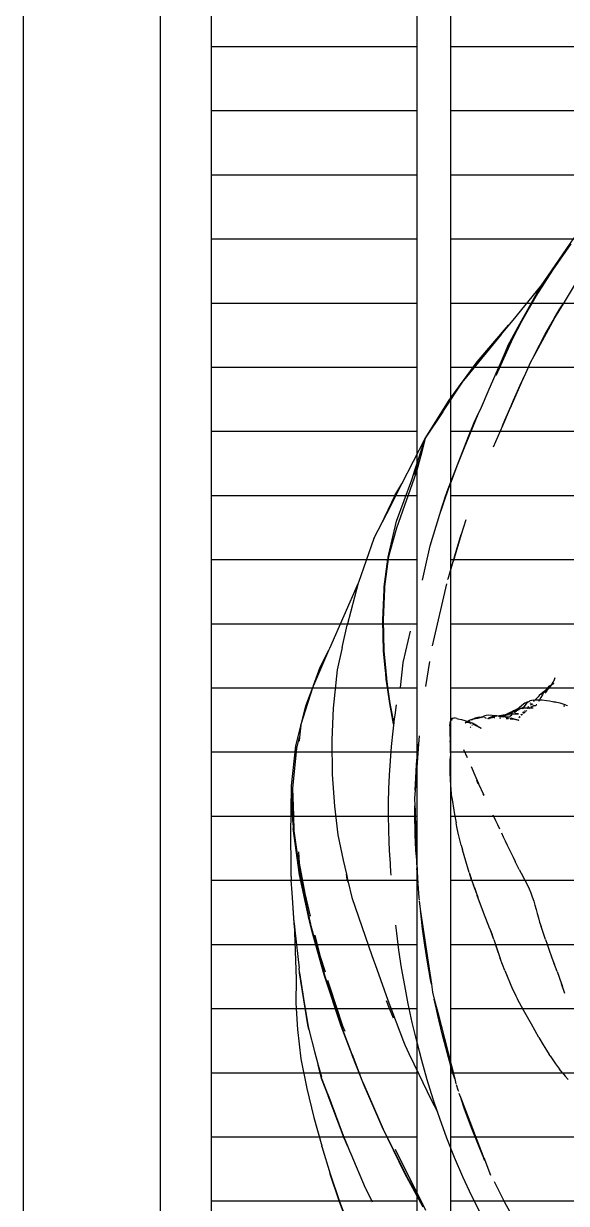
# Model space of a CAD drawing. Header units: millimetres. Extents: x -12551121 to 353735, y 112272 to 285506.
# Drawn here: x 99092 to 99886, y 177746 to 179471 of the extents above; entities that cross this region are included whole.
import ezdxf

# ---------------------------------------------------------------- set-up
doc = ezdxf.new("R2010")
doc.units = ezdxf.units.MM
doc.header["$MEASUREMENT"] = 0
for name, color, linetype in [('+AT9-HATCH', 8, 'Continuous'), ('+AT9_Hardscape', 1, 'Continuous'), ('SHEARWALL L9-L28', 4, 'Continuous')]:
    doc.layers.add(name, color=color, linetype=linetype)
pattern_1 = [(45, (4874355.9, 2835157.78), (-224.506403, 224.506403), []), (135, (4874355.9, 2835157.78), (-673.51921, 224.506403), [793.75, -476.25])]

# ---------------------------------------------------------------- blocks, each defined once
blk = doc.blocks.new('cabana')
at = {"layer": '+AT9_Hardscape', "color": 1}
for p, q in [((-142, 1206.1), (-101.3, 1210.8)), ((-100.7, 1210.8), (-141.5, 1206.1)), ((-101.3, 1210.8), (-100.7, 1210.8)), ((-59.1, 1214.4), (-100.7, 1210.8)), ((-59.1, 1214.4), (-58.8, 1214.5)), ((-58.4, 1214.5), (-58.8, 1214.5)), ((-15.5, 1217.4), (-58.4, 1214.5)), ((28.4, 1218.5), (-15.5, 1217.4)), ((72.4, 1218.4), (28.4, 1218.5)), ((115.3, 1214.5), (72.4, 1218.4)), ((153.7, 1208.7), (115.3, 1214.5)), ((188.3, 1200.9), (153.7, 1208.7)), ((-180.9, 1200.3), (-142, 1206.1)), ((-141.5, 1206.1), (-180.4, 1200.2)), ((-50.1, 1180.8), (13.8, 1190.5)), ((-50.1, 1180.8), (11.1, 1190.3)), ((13.8, 1190.5), (-50, 1180.8)), ((11.1, 1190.3), (11.8, 1190.4)), ((11.8, 1190.4), (35.5, 1194.3)), ((11.8, 1190.4), (13.8, 1190.5)), ((13.8, 1190.5), (36.5, 1193.9)), ((35.5, 1194.3), (36.6, 1194.4)), ((35.5, 1194.3), (40.5, 1194.1)), ((36.5, 1193.9), (40.5, 1194.1)), ((36.5, 1193.9), (36.5, 1193.9)), ((36.6, 1194.4), (58.2, 1195.4)), ((58.2, 1195.4), (40.5, 1194.1)), ((78.7, 1196.8), (58.2, 1195.4)), ((112, 1197.8), (78.7, 1196.8)), ((112, 1197.8), (118.8, 1198.1)), ((119.1, 1198), (112, 1197.8)), ((118.8, 1198.1), (156, 1196.4)), ((157.7, 1196.2), (119.1, 1198)), ((156, 1196.4), (195.9, 1194.3)), ((195.9, 1194.2), (157.7, 1196.2)), ((268.7, 1187.1), (188.3, 1200.9)), ((195.9, 1194.3), (202.9, 1193.5)), ((196.1, 1194.1), (195.9, 1194.2)), ((196.1, 1194.1), (196.1, 1194.1)), ((196.3, 1194.1), (196.1, 1194.1)), ((196.3, 1194.1), (202.9, 1193.5)), ((258.3, 1188), (202.9, 1193.5)), ((-131.9, 1164.5), (-78.9, 1175)), ((-78.9, 1175), (-74.6, 1175.9)), ((-74.6, 1175.9), (-66.5, 1177.5)), ((-74.6, 1175.9), (-74.6, 1175.9)), ((-66.5, 1177.5), (-66.4, 1177.5)), ((-66.4, 1177.5), (-66.3, 1177.6)), ((-66.2, 1177.5), (-66.3, 1177.6)), ((-50, 1180.8), (-66.2, 1177.5)), ((-66.2, 1177.5), (-58.7, 1179.1)), ((-58.7, 1179.1), (-55.4, 1179.8)), ((-55.4, 1179.8), (-52.8, 1180.3)), ((-52.8, 1180.3), (-50.2, 1180.8)), ((-50.2, 1180.8), (-50.1, 1180.8)), ((258.3, 1188), (268.7, 1187.1)), ((268.7, 1187), (258.3, 1188)), ((268.7, 1187.1), (312.6, 1180.9)), ((268.9, 1187), (268.7, 1187)), ((268.9, 1187), (312.6, 1180.9)), ((312.6, 1180.9), (331, 1178.3)), ((335.9, 1177.6), (331, 1178.3)), ((336.1, 1177.6), (335.9, 1177.6)), ((336.1, 1177.6), (337.3, 1177.3)), ((336.1, 1177.6), (336.1, 1177.6)), ((337.3, 1177.3), (353, 1174)), ((353, 1174), (394.4, 1165.5)), ((353, 1174), (394.7, 1165.3)), ((-153.9, 1158.9), (-132.5, 1164.4)), ((-132.5, 1164.4), (-132.4, 1164.4)), ((-132.4, 1164.4), (-132, 1164.5)), ((-131.9, 1164.5), (-132, 1164.5)), ((-132, 1164.5), (-131.9, 1164.5)), ((104.2, 1149.9), (182.7, 1158.9)), ((106.9, 1150.7), (185.7, 1159.7)), ((177, 1156.3), (166, 1155.2)), ((182.7, 1158.9), (233.2, 1162.1)), ((185.7, 1159.7), (232.3, 1162.7)), ((214.6, 1159.8), (189.7, 1157.4)), ((245, 1160.9), (214.6, 1159.8)), ((232.3, 1162.7), (250.8, 1163.8)), ((232.3, 1162.7), (233.2, 1162.1)), ((233.2, 1162.1), (251.9, 1163.3)), ((250.8, 1163.8), (260.7, 1164.5)), ((250.8, 1163.8), (251.9, 1163.3)), ((251.9, 1163.3), (259.3, 1163.7)), ((259.3, 1163.7), (262, 1163.7)), ((260.7, 1164.5), (262.7, 1164.6)), ((260.7, 1164.5), (262, 1163.7)), ((262, 1163.7), (269, 1163.8)), ((262.7, 1164.6), (262.8, 1164.6)), ((262.8, 1164.6), (265.3, 1164.3)), ((262.8, 1164.6), (267.5, 1164.6)), ((265.3, 1164.3), (268.9, 1163.8)), ((267.5, 1164.6), (268.9, 1163.8)), ((267.5, 1164.6), (269.4, 1164.6)), ((268.9, 1163.8), (269.3, 1163.8)), ((268.9, 1163.8), (269, 1163.8)), ((269, 1163.8), (269.3, 1163.8)), ((269.3, 1163.8), (270.7, 1163.8)), ((269.4, 1164.6), (270.7, 1163.8)), ((269.4, 1164.6), (270.4, 1164.6)), ((270.4, 1164.6), (271.3, 1163.8)), ((270.4, 1164.6), (273.7, 1164.6)), ((270.7, 1163.8), (271.3, 1163.8)), ((271.3, 1163.8), (274.7, 1163.8)), ((307.9, 1163.1), (273.5, 1161.9)), ((273.7, 1164.6), (336.2, 1164.9)), ((274.7, 1163.8), (273.7, 1164.6)), ((274.7, 1163.8), (332.5, 1163.9)), ((352.7, 1162), (307.9, 1163.1)), ((332.5, 1163.9), (400.5, 1159.1)), ((336.2, 1164.9), (404.4, 1160)), ((369.4, 1159.5), (352.7, 1162)), ((394.4, 1165.5), (394.7, 1165.3)), ((394.7, 1165.3), (394.7, 1165.3)), ((394.7, 1165.3), (465.6, 1149.6)), ((400.5, 1159.1), (422.6, 1155.3)), ((414.1, 1158.4), (404.4, 1160)), ((414.1, 1158.4), (465.6, 1149.6)), ((422.6, 1155.3), (414.1, 1158.4)), ((23.1, 1136.9), (62.8, 1143.3)), ((28, 1138.1), (62.1, 1143.6)), ((62.1, 1143.6), (62.6, 1143.7)), ((62.1, 1143.6), (62.8, 1143.3)), ((62.6, 1143.7), (106.9, 1150.7)), ((63.3, 1143.4), (62.6, 1143.7)), ((62.8, 1143.3), (63.3, 1143.4)), ((63.3, 1143.4), (101.4, 1149.5)), ((107.3, 1148.6), (98.7, 1147.1)), ((101.4, 1149.5), (104.2, 1149.9)), ((104.2, 1149.9), (104.2, 1149.9)), ((166, 1155.2), (107.3, 1148.6)), ((422.6, 1155.3), (461.6, 1148.7)), ((461.6, 1148.7), (517.8, 1130.6)), ((465.6, 1149.6), (521.9, 1131.5)), ((-126.6, 1102.3), (-53.5, 1121)), ((-122.9, 1103.8), (-49.2, 1122.3)), ((-53.5, 1121), (16, 1135.4)), ((-49.2, 1122.3), (15.4, 1135.6)), ((15.4, 1135.6), (28, 1138.1)), ((15.4, 1135.6), (16, 1135.4)), ((16, 1135.4), (23.1, 1136.9)), ((517.8, 1130.6), (533.1, 1123.3)), ((521.9, 1131.5), (575.9, 1105.3)), ((533.1, 1123.3), (527.4, 1125.1)), ((549.6, 1118), (533.1, 1123.3)), ((-85.1, 1110.6), (-181.3, 1085.4)), ((-176.5, 1087.6), (-122.9, 1103.8)), ((549.6, 1118), (601.3, 1089)), ((575.9, 1105.3), (601.3, 1089)), ((-176.3, 1086.9), (-126.6, 1102.3)), ((287.8, 1096.6), (199.1, 1085.6)), ((310.8, 1097.4), (287.8, 1096.6)), ((310.8, 1097.4), (315.3, 1097.9)), ((312.3, 1097.5), (310.8, 1097.4)), ((322.7, 1097.7), (312.3, 1097.5)), ((315.3, 1097.9), (322.7, 1097.7)), ((343.8, 1098.1), (322.7, 1097.7)), ((381.9, 1097.9), (343.8, 1098.1)), ((423.5, 1094.1), (381.9, 1097.9)), ((469.7, 1087.8), (423.5, 1094.1)), ((519.3, 1078.2), (469.7, 1087.8)), ((602, 1088.6), (601.3, 1089)), ((602.8, 1088.1), (602, 1088.6)), ((602.8, 1088.1), (626.8, 1072.8)), ((648.2, 1055.9), (602.8, 1088.1)), ((130, 1076.3), (66.2, 1066.2)), ((118.2, 1076.7), (103.4, 1073.9)), ((130.3, 1078.5), (118.2, 1076.7)), ((177.7, 1082.7), (130, 1076.3)), ((199.1, 1085.6), (177.7, 1082.7)), ((564.2, 1066.8), (519.3, 1078.2)), ((626.8, 1072.8), (648.2, 1055.9)), ((15, 1054.1), (-25.4, 1044.2)), ((47.8, 1062.2), (15, 1054.1)), ((54.2, 1063.7), (47.8, 1062.2)), ((61, 1065.4), (54.2, 1063.7)), ((66.2, 1066.2), (61, 1065.4)), ((618, 1049.3), (564.2, 1066.8)), ((650.9, 1053.9), (648.2, 1055.9)), ((735.6, 993.2), (650.9, 1053.9)), ((-84.8, 1033), (-54.8, 1037.4)), ((-54.8, 1037.4), (-44.3, 1038.6)), ((-25.4, 1044.2), (-44.3, 1038.6)), ((-44.3, 1038.6), (-25, 1040.9)), ((-25, 1040.9), (4.6, 1043.7)), ((4.6, 1043.7), (33.8, 1045.7)), ((33.8, 1045.7), (62.7, 1047.1)), ((62.7, 1047.1), (91, 1047.9)), ((91, 1047.9), (118.8, 1048)), ((118.8, 1048), (146, 1047.6)), ((146, 1047.6), (172.5, 1046.7)), ((172.5, 1046.7), (198.3, 1045.3)), ((198.3, 1045.3), (223.2, 1043.4)), ((223.2, 1043.4), (235.3, 1042.3)), ((648.4, 1035.4), (618, 1049.3)), ((648.4, 1035.4), (648.5, 1035.4)), ((648.5, 1035.4), (648.5, 1035.4)), ((648.5, 1035.4), (679, 1021.4)), ((-175.3, 1014.7), (-145.1, 1021.7)), ((-145.1, 1021.7), (-114.9, 1027.8)), ((-114.9, 1027.8), (-84.8, 1033)), ((308, 1033.8), (312.9, 1033.1)), ((312.9, 1033.1), (333.2, 1030.2)), ((333.2, 1030.2), (335.5, 1029.9)), ((335.5, 1029.9), (355.2, 1026.8)), ((355.2, 1026.8), (374.6, 1023.4)), ((374.6, 1023.4), (393.8, 1019.7)), ((393.8, 1019.7), (412.9, 1015.7)), ((735.6, 993.2), (679, 1021.4)), ((-205.6, 1006.6), (-175.3, 1014.7)), ((-33.2, 1000.8), (-124.6, 986)), ((-48.6, 999), (-33.2, 1000.8)), ((-24.4, 1002.3), (-33.2, 1000.8)), ((-22, 1002.2), (-19.7, 1002.5)), ((-19.7, 1002.5), (-11.6, 1003.2)), ((-2.5, 1004.1), (-9.8, 1003.7)), ((97.5, 1008.4), (-2.5, 1004.1)), ((-2.5, 1004.1), (9.1, 1005.2)), ((9.1, 1005.2), (37.5, 1007.2)), ((37.5, 1007.2), (65.5, 1008.5)), ((65.5, 1008.5), (93.2, 1009.2)), ((93.2, 1009.2), (102.9, 1009.3)), ((102.9, 1009.3), (97.5, 1008.4)), ((117.9, 1009.3), (97.5, 1008.4)), ((102.9, 1009.3), (117.9, 1009.3)), ((128, 1009.8), (117.9, 1009.3)), ((140.1, 1009), (128, 1009.8)), ((140.1, 1009), (146.8, 1008.9)), ((247.3, 1002.5), (140.1, 1009)), ((146.8, 1008.9), (172.6, 1008)), ((172.6, 1008), (197.7, 1006.7)), ((197.7, 1006.7), (222, 1004.9)), ((222, 1004.9), (245.3, 1002.7)), ((245.3, 1002.7), (247.3, 1002.5)), ((262.5, 1001.6), (247.3, 1002.5)), ((263.7, 1000.7), (267.8, 1000.2)), ((412.9, 1015.7), (432.1, 1011.2)), ((432.1, 1011.2), (451.6, 1006.2)), ((451.6, 1006.2), (471.6, 1000.6)), ((471.6, 1000.6), (492.1, 994.5)), ((-127.9, 985.5), (-151.2, 981.7)), ((-127.9, 985.5), (-125, 986.1)), ((-124.9, 986), (-127.9, 985.5)), ((-125, 986.1), (-124.6, 986.2)), ((-125, 986.1), (-124.9, 986)), ((-124.6, 986), (-124.9, 986)), ((-124.6, 986.2), (-106.9, 989.7)), ((-124.6, 986), (-124.6, 986.2)), ((-106.9, 989.7), (-77.7, 994.8)), ((-77.7, 994.8), (-48.6, 999)), ((267.8, 1000.2), (287.2, 997.8)), ((305.3, 995.4), (288.2, 998.3)), ((305.3, 995.4), (310, 994.8)), ((359.3, 986.1), (305.3, 995.4)), ((329.8, 991.9), (310, 994.8)), ((329.8, 991.9), (346.7, 989.3)), ((346.7, 989.3), (358.8, 987.2)), ((358.8, 987.2), (365.4, 986)), ((358.8, 987.2), (358.8, 987.2)), ((358.8, 987.2), (359.3, 986.1)), ((385.4, 981.6), (359.3, 986.1)), ((365.4, 986), (383.9, 982.5)), ((492.1, 994.5), (513.4, 987.6)), ((513.4, 987.6), (521.6, 984.8)), ((521.6, 984.8), (523.8, 984.8)), ((521.6, 984.8), (530.4, 981.9)), ((523.8, 984.8), (554, 984.1)), ((523.9, 984.7), (530.4, 981.9)), ((554.1, 983.9), (523.9, 984.7)), ((554, 984.1), (574.3, 982.9)), ((574.4, 982.6), (554.1, 983.9)), ((736.4, 992.8), (735.6, 993.2)), ((794.7, 957.4), (736.4, 992.8)), ((-224.2, 960.3), (-194.4, 969.3)), ((-194.4, 969.3), (-165.1, 977.1)), ((-165.1, 977.1), (-161.6, 977.9)), ((383.9, 982.5), (385.1, 982.2)), ((385.1, 982.3), (385.1, 982.3)), ((385.1, 982.2), (385.4, 981.6)), ((385.1, 982.2), (386.1, 982)), ((385.9, 981.5), (385.4, 981.6)), ((385.9, 981.5), (386.1, 982)), ((387.3, 981.2), (385.9, 981.5)), ((386.1, 982), (387.3, 981.7)), ((387.3, 981.7), (387.4, 981.5)), ((387.3, 981.7), (387.5, 981.7)), ((387.4, 981.5), (387.3, 981.2)), ((387.5, 981.2), (387.3, 981.2)), ((387.5, 981.7), (387.4, 981.5)), ((387.4, 981.5), (387.5, 981.2)), ((387.5, 981.7), (388.4, 981.5)), ((388.3, 981.1), (387.5, 981.2)), ((388.4, 981.5), (388.3, 981.1)), ((388.6, 981), (388.3, 981.1)), ((388.4, 981.5), (388.5, 981.5)), ((388.6, 981), (388.5, 981.5)), ((388.5, 981.5), (394, 980.3)), ((394.4, 980), (388.6, 981)), ((394.4, 980), (394, 980.3)), ((394, 980.3), (400.1, 979)), ((400.1, 979), (394.4, 980)), ((410.4, 977.2), (400.1, 979)), ((422.5, 973.8), (410.4, 977.2)), ((422.5, 973.8), (439.7, 969.4)), ((487.2, 955.4), (422.5, 973.8)), ((439.7, 969.4), (458.9, 964.1)), ((530.4, 981.9), (535.7, 980.1)), ((535.7, 980.1), (549.9, 975)), ((574.3, 982.9), (574.4, 982.6)), ((574.3, 982.9), (590, 981.9)), ((590.2, 981.5), (574.4, 982.6)), ((590, 981.9), (597.6, 981)), ((597.8, 980.6), (590.2, 981.5)), ((597.6, 981), (597.8, 980.6)), ((597.6, 981), (598.7, 980.9)), ((598.9, 980.5), (597.8, 980.6)), ((598.9, 980.5), (598.7, 980.9)), ((598.7, 980.9), (601.4, 980.6)), ((601.7, 980.2), (598.9, 980.5)), ((601.4, 980.6), (601.7, 980.2)), ((601.4, 980.6), (630.9, 977.2)), ((631.2, 976.7), (601.7, 980.2)), ((630.9, 977.2), (675.3, 969.2)), ((675.7, 968.6), (631.2, 976.7)), ((675.3, 969.2), (718.8, 957.9)), ((719.4, 957.3), (675.7, 968.6)), ((458.9, 964.1), (478.8, 958.1)), ((478.8, 958.1), (487.2, 955.4)), ((498.8, 952.1), (487.2, 955.4)), ((573.7, 964.2), (608, 953)), ((608, 953), (609.7, 952.3)), ((608, 953), (609.4, 952.5)), ((609.4, 952.5), (610.3, 952.1)), ((609.7, 952.3), (610.3, 952.1)), ((610.3, 952.1), (610.3, 952.1)), ((610.3, 952.1), (651.2, 932.8)), ((718.8, 957.9), (719.4, 957.3)), ((718.8, 957.9), (722.4, 957)), ((722.7, 956.4), (719.4, 957.3)), ((722.4, 957), (760.9, 943.4)), ((761.2, 943), (722.7, 956.4)), ((822.3, 935.9), (794.7, 957.4)), ((794.7, 957.4), (837.4, 922.8)), ((760.9, 943.4), (761.2, 943)), ((760.9, 943.4), (762, 943)), ((762.4, 942.6), (761.2, 943)), ((762.4, 942.6), (762, 943)), ((762, 943), (763.5, 942.5)), ((763.8, 942.1), (762.4, 942.6)), ((763.5, 942.5), (763.8, 942.1)), ((763.5, 942.5), (764.1, 942.3)), ((764.4, 941.9), (763.8, 942.1)), ((764.1, 942.3), (767.9, 940.5)), ((771.1, 938.4), (764.4, 941.9)), ((771.1, 938.4), (767.9, 940.5)), ((767.9, 940.5), (812.9, 919.7)), ((802.7, 921.9), (771.1, 938.4)), ((822.3, 935.9), (837.4, 922.8)), ((849.8, 914.4), (822.3, 935.9)), ((226.8, 912.9), (253, 916.7)), ((249.9, 916), (265.3, 918.4)), ((249.9, 916), (262.2, 918)), ((262.2, 918), (253, 916.7)), ((262.2, 918), (269, 919)), ((265.3, 918.4), (262.2, 918)), ((275.6, 919.9), (269, 919)), ((275.6, 919.9), (285.4, 921)), ((275.6, 919.9), (277.8, 920.2)), ((277.8, 920.2), (279.1, 920.4)), ((288.4, 921.5), (279.1, 920.4)), ((279.1, 920.4), (285.4, 921)), ((288.4, 921.5), (322.7, 924)), ((329.7, 924.4), (322.7, 924)), ((329.7, 924.4), (347.7, 925.1)), ((347.7, 925.1), (357.2, 925.3)), ((357.2, 925.3), (363.6, 925.2)), ((375.9, 925), (363.6, 925.2)), ((388.5, 924.4), (375.9, 925)), ((391.4, 924.1), (388.5, 924.4)), ((391.4, 924.1), (388.5, 924.3)), ((401, 923.4), (391.4, 924.1)), ((401, 923.5), (391.4, 924.1)), ((401, 923.5), (412.5, 922.4)), ((412.5, 922.4), (426.3, 920.4)), ((426.3, 920.4), (426.6, 920.4)), ((426.6, 920.4), (428.1, 920.1)), ((428.1, 920.1), (431.5, 919.4)), ((428.1, 920.1), (435.8, 918.8)), ((431.5, 919.4), (431.8, 919.4)), ((433.7, 919), (434.4, 918.9)), ((433.7, 919), (433.7, 919)), ((435.8, 918.8), (441.9, 917.6)), ((441.9, 917.6), (447.6, 916.4)), ((447.6, 916.4), (454.1, 914.9)), ((454.1, 914.9), (460, 913.3)), ((602.2, 914.8), (567.6, 927.9)), ((876.7, 876.8), (802.7, 921.9)), ((812.9, 919.7), (867.5, 885.4)), ((837.4, 922.8), (864.6, 900.8)), ((849.8, 914.4), (864.6, 900.8)), ((137.3, 899.8), (108.6, 894.3)), ((137.3, 899.8), (155.9, 902.8)), ((174, 904.9), (155.9, 902.8)), ((158, 902.9), (157.7, 902.9)), ((163.9, 903.6), (162.9, 903.5)), ((184.9, 906.1), (163.9, 903.6)), ((174, 904.9), (163.9, 903.6)), ((174.1, 904.9), (174, 904.9)), ((185.1, 906.3), (174.1, 904.9)), ((184.9, 906.1), (174.1, 904.9)), ((185.1, 906.3), (200.8, 908.5)), ((187.7, 906.6), (187.8, 906.6)), ((187.8, 906.6), (193.1, 907.2)), ((193.1, 907.2), (200.8, 908.5)), ((200.8, 908.5), (201.3, 908.6)), ((201.3, 908.6), (226.8, 912.9)), ((201.3, 908.6), (203.4, 908.9)), ((460, 913.3), (458.2, 913.6)), ((470.2, 911.6), (460, 913.3)), ((473.4, 911.1), (470.2, 911.6)), ((480.6, 909.4), (473.4, 911.1)), ((480.6, 909.4), (481, 909.3)), ((481, 909.3), (482.5, 908.9)), ((482.8, 908.9), (482.5, 908.9)), ((486.2, 908.1), (482.8, 908.9)), ((493.7, 907.3), (482.8, 908.9)), ((498.7, 906.2), (493.7, 907.3)), ((500.5, 905.8), (498.7, 906.2)), ((504.1, 904.8), (500.5, 905.8)), ((504.1, 904.8), (510.3, 902.8)), ((512.2, 901.8), (510.3, 902.8)), ((512.8, 900.2), (511.1, 900.8)), ((512.2, 901.8), (513.5, 900.4)), ((513.7, 899.3), (512.8, 900.2)), ((513.5, 900), (513.5, 900.4)), ((513.6, 899.7), (513.5, 900)), ((513.8, 899.1), (513.6, 899.7)), ((513.7, 899.3), (513.6, 899.7)), ((513.7, 899.2), (513.7, 899.3)), ((513.8, 899.1), (513.7, 899.2)), ((513.8, 898.8), (513.7, 899.2)), ((514.1, 897.8), (513.8, 899.1)), ((514.1, 897.8), (513.8, 895.9)), ((708.3, 867.1), (623.9, 906.1)), ((720.4, 900.4), (736.9, 892.8)), ((864.6, 900.8), (922.3, 854)), ((52.5, 877.6), (75.3, 884.9)), ((75.3, 884.9), (80.9, 886.6)), ((80.9, 886.6), (92.5, 890.1)), ((98.1, 891.5), (92.5, 890.1)), ((98.2, 891.6), (98.1, 891.5)), ((108.6, 894.3), (98.2, 891.6)), ((393.8, 876.9), (413, 881.3)), ((422.3, 883.2), (413, 881.3)), ((418, 883.1), (413.1, 882.1)), ((439.5, 886.7), (422.3, 883.2)), ((466, 892.6), (453.3, 889.6)), ((503.6, 881.3), (503.8, 881.9)), ((503.6, 881.3), (503.7, 881.4)), ((503.7, 881.2), (503.6, 881.3)), ((503.7, 881.4), (504, 882)), ((503.7, 881.4), (503.7, 881.3)), ((503.9, 879.2), (503.7, 880.4)), ((503.9, 880.8), (504.1, 880.3)), ((503.9, 880.8), (504.1, 880.5)), ((504, 882), (504, 882)), ((504, 881.6), (504, 882)), ((504.1, 880.5), (504, 881)), ((504, 879.1), (504.2, 880.1)), ((504, 879.1), (504.4, 879.8)), ((504.4, 879.7), (504, 879)), ((504.1, 880.3), (504.1, 880.5)), ((504.1, 880.5), (504.2, 880.1)), ((504.2, 880.1), (504.3, 880.4)), ((504.2, 880.1), (504.4, 879.8)), ((504.3, 880.4), (504.4, 879.8)), ((504.8, 880.6), (504.4, 879.7)), ((504.4, 879.8), (504.8, 880.6)), ((504.4, 879.8), (504.4, 879.7)), ((504.4, 879.7), (504.4, 879.7)), ((504.4, 879.7), (504.4, 879.2)), ((504.4, 879.7), (504.5, 879.4)), ((507.2, 881.8), (505.2, 877.8)), ((509.3, 886.3), (507.2, 881.8)), ((511.8, 891.2), (509.3, 886.3)), ((512.6, 892.9), (511.8, 891.2)), ((512.6, 892.9), (513.8, 895.9)), ((736.9, 892.8), (767.4, 879)), ((867.5, 885.4), (874.4, 881.5)), ((879.6, 875.3), (874.4, 881.5)), ((874.4, 881.5), (879, 878.8)), ((10.9, 864.2), (3.9, 861.6)), ((19.4, 867.2), (10.9, 864.2)), ((31.4, 871.1), (19.4, 867.2)), ((31.4, 871.1), (52.5, 877.6)), ((335.4, 863.3), (329, 861.9)), ((348.5, 866.4), (341.8, 864.7)), ((354.9, 868.1), (348.5, 866.4)), ((363.6, 870.2), (354.9, 868.1)), ((393.8, 876.9), (396.6, 877.6)), ((494.3, 864.4), (491.1, 860.8)), ((493.3, 863.1), (491.1, 860.8)), ((493.3, 863.1), (492.5, 862.1)), ((493.4, 863.2), (493.3, 863.1)), ((497, 866.8), (493.4, 863.2)), ((494.8, 864.9), (493.4, 863.2)), ((494.3, 864.4), (493.4, 863.2)), ((496, 866.6), (494.3, 864.4)), ((494.8, 864.9), (494.3, 864.4)), ((495.4, 876.4), (496.2, 875.4)), ((496.2, 875.4), (495.4, 876.4)), ((497.3, 868.6), (496, 866.6)), ((500, 870.2), (497, 866.8)), ((499.2, 871.3), (497.3, 868.6)), ((498.3, 872.8), (498, 873.2)), ((498.6, 870), (499.3, 871.4)), ((500, 870.2), (501.2, 871.8)), ((501.5, 875), (501, 874.2)), ((503.1, 874.5), (501.2, 871.8)), ((501.5, 875), (503.1, 877.6)), ((503.1, 877.6), (504, 879.1)), ((503.1, 874.5), (504.6, 876.8)), ((503.8, 878.6), (504, 879.1)), ((504, 879), (503.8, 878.6)), ((503.9, 879.2), (504, 879.1)), ((504, 879.1), (504, 879.1)), ((504, 879.1), (504, 879)), ((504, 879), (504.1, 878.8)), ((504.4, 878.1), (504.5, 878.1)), ((504.5, 877.9), (504.4, 878.1)), ((504.5, 877.9), (504.5, 877.8)), ((504.5, 877.8), (504.8, 877.3)), ((504.6, 878.3), (505, 877.4)), ((504.8, 877.2), (504.6, 876.8)), ((504.8, 878.7), (505.2, 877.8)), ((505, 877.4), (504.8, 877.2)), ((504.8, 877.2), (504.8, 877.3)), ((504.9, 877.1), (504.8, 877.2)), ((505.6, 875.2), (504.9, 877.1)), ((505.2, 877.8), (505, 877.4)), ((505, 877.4), (505.9, 875.3)), ((505.2, 877.8), (505.8, 876.3)), ((505.6, 874.9), (505.6, 875.2)), ((505.8, 876.3), (505.9, 875.3)), ((505.9, 875.3), (506.1, 874.8)), ((505.9, 875.3), (506, 874.5)), ((506, 871.9), (505.9, 872.5)), ((506, 871.8), (506, 871.9)), ((506, 871.9), (506, 871.9)), ((506, 871.7), (506, 871.8)), ((506, 871.3), (506, 871.7)), ((506.3, 869.4), (506, 871.3)), ((506.4, 874), (506.1, 874.8)), ((506.1, 860.9), (506.2, 862.8)), ((506.2, 872.8), (506.5, 870.7)), ((506.2, 862.8), (506.3, 869.4)), ((506.3, 859.5), (506.6, 863.7)), ((506.4, 874), (507.1, 868)), ((506.5, 870.7), (506.6, 863.7)), ((507.1, 868), (507.3, 866.8)), ((507.3, 859.9), (507.3, 866.8)), ((714.6, 863.9), (713.8, 864.4)), ((714.6, 863.9), (714.8, 863.9)), ((737.6, 851.3), (714.6, 863.9)), ((767.4, 879), (809.8, 855.6)), ((879.6, 875.3), (876.7, 876.8)), ((879, 878.8), (884, 873.1)), ((879, 878.8), (886.8, 874.4)), ((884, 873.1), (879.6, 875.3)), ((891.4, 869.4), (884, 873.1)), ((891.4, 869.4), (886.8, 874.4)), ((886.8, 874.4), (897.6, 868.2)), ((902.5, 863.7), (891.4, 869.4)), ((902.5, 863.7), (897.6, 868.2)), ((897.6, 868.2), (903.2, 865)), ((907.8, 861.1), (902.5, 863.7)), ((903.2, 865), (907.8, 861.1)), ((903.2, 865), (922.3, 854)), ((-37.6, 842), (-32, 845.1)), ((-26.3, 848.1), (-32, 845.1)), ((-26.3, 848.1), (-20.3, 851)), ((-11.2, 855.3), (-20.3, 851)), ((1.6, 860.6), (-11.2, 855.3)), ((1.6, 860.6), (3.9, 861.6)), ((271.5, 847), (259.7, 843.6)), ((277.7, 848.9), (271.5, 847)), ((277.7, 848.9), (290.4, 852.2)), ((297, 853.8), (290.4, 852.2)), ((303.4, 855.4), (297, 853.8)), ((309.9, 857.1), (303.4, 855.4)), ((316.2, 858.7), (309.9, 857.1)), ((322.8, 860.4), (316.2, 858.7)), ((329, 861.9), (322.8, 860.4)), ((502.3, 846.9), (502.3, 847.4)), ((502.4, 846.5), (502.3, 846.9)), ((503, 844.9), (502.5, 846.2)), ((503.1, 848.3), (503.5, 846.1)), ((503.2, 844.3), (503.3, 845)), ((503.3, 845), (503.3, 845.5)), ((503.4, 845.3), (503.3, 845.5)), ((503.3, 845), (503.4, 845.3)), ((503.4, 845.2), (503.3, 843.8)), ((503.3, 843.8), (503.3, 845)), ((503.4, 845.3), (503.5, 846)), ((503.5, 845.8), (503.4, 845.2)), ((503.4, 845.2), (503.4, 845.3)), ((503.6, 844.9), (503.4, 845.2)), ((503.5, 850.3), (504.8, 851.8)), ((503.5, 846.1), (503.6, 846.5)), ((503.5, 846), (503.5, 846.1)), ((503.5, 845.8), (503.5, 846)), ((503.6, 844.9), (503.5, 845.8)), ((505.6, 852.7), (506.4, 853.6)), ((506.4, 855.7), (506, 857.4)), ((506.1, 841), (507.3, 846)), ((506.5, 858.8), (506.3, 859.5)), ((506.4, 853.6), (506.4, 855.7)), ((506.4, 853.6), (506.9, 854.9)), ((506.8, 856.9), (506.5, 858.8)), ((506.7, 857.1), (506.8, 856.6)), ((506.7, 857.1), (506.8, 856.1)), ((506.8, 856.6), (506.8, 856.9)), ((506.8, 856.1), (506.8, 856.6)), ((506.8, 856.6), (507, 855.8)), ((506.9, 854.9), (506.8, 856.1)), ((506.8, 856.1), (507, 855.3)), ((507.3, 859.9), (507, 855.8)), ((507, 855.8), (507, 855.3)), ((507, 855.8), (507.4, 854.3)), ((507.3, 846), (507.7, 849.7)), ((507.7, 851.8), (507.4, 854.3)), ((507.7, 849.7), (507.7, 851.8)), ((737.6, 851.3), (738.3, 850.9)), ((738.3, 850.9), (760.8, 838.7)), ((774.4, 831), (738.3, 850.9)), ((809.8, 855.6), (818.6, 850.4)), ((809.8, 855.6), (818.9, 850.6)), ((818.9, 850.6), (818.6, 850.4)), ((818.6, 850.4), (825.4, 846.4)), ((818.9, 850.6), (825.4, 847)), ((825.1, 847), (825.4, 846.4)), ((825.4, 847), (825.8, 846.1)), ((825.4, 847), (832.5, 843.1)), ((825.4, 846.4), (825.8, 846.1)), ((825.8, 846.1), (826.7, 845.6)), ((826.7, 845.6), (843.2, 835.5)), ((922.7, 853.6), (907.8, 861.1)), ((922.3, 854), (970.1, 808)), ((955.2, 820.7), (922.7, 853.6)), ((141.5, 828.6), (130.5, 827)), ((154.7, 830.3), (141.5, 828.6)), ((162.2, 831.1), (154.7, 830.3)), ((169.3, 832.1), (162.2, 831.1)), ((169.3, 832.1), (189.7, 834.7)), ((196.1, 835.4), (189.7, 834.7)), ((202.6, 835.9), (196.1, 835.4)), ((209.1, 836.4), (202.6, 835.9)), ((215.3, 836.6), (209.1, 836.4)), ((221.7, 837), (215.3, 836.6)), ((228, 837.5), (221.7, 837)), ((234.4, 838.4), (228, 837.5)), ((240.7, 839.4), (234.4, 838.4)), ((246.9, 840.6), (240.7, 839.4)), ((252.8, 841.9), (246.9, 840.6)), ((259.7, 843.6), (252.8, 841.9)), ((499.2, 816.3), (502.4, 828.7)), ((500.3, 831.3), (499.9, 829.8)), ((502.1, 828.8), (500.5, 824.9)), ((501.9, 838.2), (502.1, 839.2)), ((502.1, 828.8), (502.4, 829.5)), ((502.4, 829.5), (502.9, 831)), ((502.4, 828.9), (502.4, 829.5)), ((502.4, 829.5), (502.4, 829.5)), ((502.4, 828.9), (502.6, 829.4)), ((502.4, 828.8), (502.4, 828.9)), ((502.5, 828.8), (502.4, 828.8)), ((502.4, 828.7), (502.5, 828.8)), ((502.6, 841.5), (502.7, 841.6)), ((502.6, 838.7), (502.9, 840.9)), ((502.9, 830.9), (502.6, 829.6)), ((502.6, 829.4), (502.6, 829.6)), ((502.7, 841.6), (503, 843.6)), ((502.7, 826.7), (503, 829.2)), ((502.9, 831), (503, 831.1)), ((502.9, 831), (502.9, 831)), ((502.9, 830.9), (502.9, 831)), ((503, 830.5), (502.9, 830.9)), ((503, 844.1), (503, 844.9)), ((503, 843.6), (503.2, 844.3)), ((503, 843.6), (503, 844)), ((503.1, 842.8), (503, 843.6)), ((503.3, 839.8), (503, 837.8)), ((503.2, 831.7), (503, 831.2)), ((503, 831.2), (503, 831.1)), ((503, 831.1), (503.2, 830.4)), ((503, 830.5), (503, 829.2)), ((503.1, 842.4), (503.1, 842.8)), ((503.3, 832.2), (503.2, 831.1)), ((503.2, 831.8), (503.3, 832.2)), ((503.2, 831.1), (503.2, 831.8)), ((503.2, 831.7), (503.2, 831.8)), ((503.2, 831.7), (503.2, 830.4)), ((503.2, 831.1), (503.2, 830.4)), ((503.3, 829.6), (503.2, 831.1)), ((503.2, 830.4), (503.3, 829.6)), ((503.3, 839.8), (503.6, 842.8)), ((503.3, 832.2), (504.2, 834.5)), ((503.3, 829.5), (503.3, 829.6)), ((503.5, 828.8), (503.3, 829.5)), ((503.5, 828.8), (503.7, 827.5)), ((503.6, 843.7), (503.6, 844.9)), ((503.9, 844.2), (503.6, 844.9)), ((503.8, 836.4), (503.7, 835.7)), ((503.8, 835.3), (504.4, 838.7)), ((504.2, 842.5), (503.9, 843.9)), ((504.2, 842.5), (504.3, 841.5)), ((504.2, 834.5), (506.1, 841)), ((504.4, 838.7), (504.3, 841.5)), ((760.8, 838.7), (774.4, 831)), ((794, 820.2), (774.4, 831)), ((832.5, 843.1), (843.6, 835.9)), ((843.2, 835.5), (843.6, 835.9)), ((843.2, 835.5), (849.9, 831.3)), ((843.6, 835.9), (877.4, 814)), ((849.9, 831.3), (873.5, 816.3)), ((86.3, 820.9), (101.5, 822.6)), ((104.5, 823.1), (97.5, 822.2)), ((101.5, 822.6), (97.5, 822.2)), ((120.3, 825.3), (101.5, 822.6)), ((104.5, 823.1), (101.5, 822.6)), ((120.3, 825.3), (133.9, 827.4)), ((133.9, 827.4), (130.5, 827)), ((490.9, 804.5), (494.4, 812.9)), ((492.2, 807.1), (494.4, 810.9)), ((495.7, 816.4), (494.4, 812.9)), ((494.4, 810.9), (496.3, 814.8)), ((498.1, 818.8), (496.3, 814.8)), ((497.5, 821.4), (496.6, 818.8)), ((497.8, 822.3), (497.5, 821.4)), ((499.6, 822.8), (498.1, 818.8)), ((499.5, 815.3), (499.3, 815.7)), ((499.6, 822.8), (500.5, 824.9)), ((500.9, 813.3), (499.6, 815.1)), ((500.8, 813.2), (499.6, 815.1)), ((502.1, 811.1), (500.5, 803)), ((502.1, 811.5), (501.3, 812.6)), ((501.4, 812.4), (501.3, 812.5)), ((501.4, 812.4), (502.1, 811.1)), ((502.1, 811), (501.5, 807.9)), ((502.1, 825.2), (501.9, 823.5)), ((502.1, 821.5), (501.9, 823.5)), ((502.2, 821.1), (502.1, 821.5)), ((502.5, 813.5), (502.1, 811.5)), ((502.2, 811.3), (502.1, 811.5)), ((502.1, 811.5), (502.1, 811.1)), ((502.2, 811.3), (502.1, 811)), ((502.1, 811.1), (502.1, 811)), ((502.1, 811), (502.1, 811)), ((502.4, 812.4), (502.2, 811.3)), ((502.4, 825.7), (502.4, 825.9)), ((502.4, 825.6), (502.4, 825.7)), ((503.2, 817.6), (502.4, 812.4)), ((502.9, 816.7), (502.5, 813.5)), ((502.8, 823.4), (502.6, 824.5)), ((502.7, 824.6), (502.7, 824.8)), ((502.7, 824.3), (502.7, 824.6)), ((503.1, 822.4), (502.7, 824.3)), ((502.8, 823.4), (502.7, 824.3)), ((502.9, 818.4), (502.7, 819.5)), ((503.1, 822.4), (503.6, 820.2)), ((503.3, 819.9), (503.1, 818.7)), ((503.3, 819.9), (503.2, 820.1)), ((503.4, 818.8), (503.2, 817.7)), ((503.2, 817.6), (503.2, 817.7)), ((503.2, 817.4), (503.2, 817.6)), ((503.7, 813.7), (503.2, 817.4)), ((503.3, 820.1), (503.3, 819.9)), ((503.3, 819.9), (503.3, 819.9)), ((503.3, 819.8), (503.3, 819.9)), ((503.3, 819.8), (503.4, 819.2)), ((503.5, 819.3), (503.3, 819.8)), ((503.5, 819.3), (503.4, 819.3)), ((504, 817.6), (503.4, 819.3)), ((503.4, 819.3), (503.4, 819.2)), ((503.4, 819.1), (503.4, 819.2)), ((503.4, 819.1), (503.4, 819)), ((503.4, 819.1), (503.4, 819.1)), ((503.5, 818.7), (503.4, 819)), ((503.4, 819), (503.4, 818.8)), ((503.4, 818.8), (504.2, 816.5)), ((503.6, 820.2), (503.5, 819.3)), ((503.8, 822.5), (503.6, 820.2)), ((503.6, 820.2), (503.7, 819.7)), ((503.7, 827.5), (503.9, 825.2)), ((503.7, 819.7), (504, 817.6)), ((504.2, 811.5), (503.7, 813.7)), ((503.9, 825.2), (503.8, 822.5)), ((504.7, 815.4), (504, 817.6)), ((504, 817.6), (504.2, 816.5)), ((504.2, 816.5), (504.2, 816.4)), ((504.2, 816.4), (504.5, 814.6)), ((504.7, 814.9), (504.2, 816.4)), ((505.5, 808), (504.2, 811.5)), ((504.7, 814.9), (504.7, 815.4)), ((505.3, 813.3), (504.7, 814.9)), ((505.1, 811.7), (504.7, 814.9)), ((505.2, 810.6), (504.8, 812.5)), ((505.1, 811.7), (505.3, 810.4)), ((505.3, 810.4), (505.2, 810.6)), ((505.3, 813.3), (506.3, 809.7)), ((873.5, 816.3), (897.5, 800.4)), ((877.4, 814), (912.1, 791.1)), ((955.2, 820.7), (970.1, 808)), ((955.2, 820.7), (993, 782.4)), ((490.9, 804.5), (491.3, 805.2)), ((491.3, 805.2), (492.2, 807.1)), ((495, 803.5), (496.4, 801.7)), ((495, 803.5), (496.3, 801.6)), ((495.7, 803.1), (496.4, 801.8)), ((497.9, 799.3), (499, 797.5)), ((497.9, 799.3), (499, 797.5)), ((498, 799.7), (499.2, 798.3)), ((499, 797.5), (499, 797.4)), ((500, 795.7), (500.1, 795.7)), ((500, 795.7), (500.1, 795.7)), ((500.1, 795.7), (500.1, 795.6)), ((500.2, 795.5), (500.2, 795.4)), ((500.2, 795.4), (501.1, 793.5)), ((500.2, 795.4), (501.2, 793.7)), ((500.3, 796.8), (501.7, 794.8)), ((500.5, 803), (501.5, 807.9)), ((501.8, 794.7), (501.9, 794.5)), ((502.4, 793.9), (502.6, 793.6)), ((504.2, 808.3), (503.9, 808.8)), ((504, 807.6), (504, 807.5)), ((504, 807.5), (504.2, 807.2)), ((504.1, 807.7), (505.3, 805.3)), ((505.4, 806.4), (504.2, 808.3)), ((504.2, 807.2), (505.3, 805.2)), ((504.2, 807.2), (505.3, 804.9)), ((505.2, 806), (505.3, 805.7)), ((505.3, 810.4), (505.5, 808.5)), ((506.4, 807.2), (505.3, 810.4)), ((505.4, 805.5), (505.7, 804.5)), ((505.5, 805), (505.5, 804.9)), ((505.5, 804.9), (505.7, 804.5)), ((505.6, 804.3), (506.2, 803)), ((505.7, 804.5), (505.8, 804.4)), ((505.8, 804.4), (505.8, 804.3)), ((505.8, 804.3), (505.8, 804.2)), ((505.8, 804.2), (506.2, 803.5)), ((505.8, 804.2), (506.2, 803.2)), ((506.1, 801.1), (506.2, 803)), ((506.2, 803.5), (506.3, 804.1)), ((506.2, 803.2), (506.2, 803.5)), ((506.2, 803.5), (506.3, 803.4)), ((506.2, 803), (506.2, 803.2)), ((506.2, 803.2), (506.2, 803.2)), ((506.2, 803.2), (506.5, 802.4)), ((506.2, 803), (506.5, 802.4)), ((506.7, 806.5), (506.3, 809.7)), ((506.7, 806.1), (506.4, 807.2)), ((506.5, 803.2), (506.6, 802.1)), ((506.5, 803.2), (506.8, 802)), ((506.5, 802.4), (506.6, 802.1)), ((506.5, 790.7), (507.2, 795.6)), ((506.5, 790.7), (507.3, 795.3)), ((506.6, 802.1), (506.7, 801.9)), ((507.2, 795.6), (506.6, 796.9)), ((506.7, 806.5), (506.7, 806.1)), ((506.7, 806.1), (506.7, 805.1)), ((507.3, 804.5), (506.7, 806.1)), ((506.7, 805.1), (506.7, 804.2)), ((506.7, 804.2), (506.7, 804.2)), ((507.5, 802.9), (506.7, 804.2)), ((506.8, 802), (506.7, 803.2)), ((506.7, 801.9), (506.7, 801.8)), ((506.7, 801.8), (506.8, 801.7)), ((506.8, 801.7), (506.8, 802)), ((506.8, 801.6), (506.8, 801.7)), ((506.8, 801.2), (506.8, 801.6)), ((506.8, 801.6), (506.8, 801.4)), ((506.8, 801.4), (506.9, 801.2)), ((506.9, 801.2), (507.2, 799.4)), ((506.9, 801.2), (507.6, 798.9)), ((507.2, 795.6), (507.3, 796.1)), ((507.3, 795.4), (507.2, 795.6)), ((507.5, 802.9), (507.3, 804.5)), ((507.3, 796.6), (507.4, 797)), ((507.3, 796.6), (507.3, 796.9)), ((507.3, 796.1), (507.3, 796.9)), ((507.3, 796.1), (507.3, 796.6)), ((507.3, 796.6), (507.4, 796.2)), ((507.3, 795.4), (507.3, 796.1)), ((507.3, 795.4), (507.4, 795.8)), ((507.3, 795.3), (507.3, 795.4)), ((507.3, 795.4), (507.3, 795.3)), ((507.3, 794.4), (507.3, 795.3)), ((507.3, 795.2), (507.3, 795.3)), ((507.3, 795.3), (507.3, 795.3)), ((508.3, 793.9), (507.3, 795.2)), ((507.3, 795.2), (507.3, 794.4)), ((507.4, 797), (507.6, 798.9)), ((507.4, 795.8), (507.4, 796.2)), ((508, 794.6), (507.4, 796.2)), ((507.6, 802.5), (507.5, 802.9)), ((509.1, 800.3), (507.5, 802.9)), ((507.7, 800), (507.6, 802.5)), ((507.6, 798.9), (507.7, 800)), ((507.6, 798.9), (508, 797.8)), ((508, 794.6), (508.1, 794.5)), ((508.1, 794.5), (509.6, 792.4)), ((508.3, 793.9), (508.1, 794.5)), ((508.4, 793.8), (508.3, 793.9)), ((508.9, 793.1), (508.4, 793.8)), ((508.5, 793.3), (508.4, 793.8)), ((511.6, 795.9), (509.1, 800.3)), ((513.9, 790.7), (511.6, 795.9)), ((897.5, 800.4), (912.5, 790.2)), ((970.1, 808), (993.3, 782.2)), ((501.4, 793.3), (501.6, 793)), ((501.4, 793.1), (501.8, 792.2)), ((502, 791.8), (502.1, 791.6)), ((502.2, 791.3), (502.7, 790.3)), ((502.8, 793.3), (503.3, 792.6)), ((504.2, 780.6), (505.2, 784.9)), ((505.2, 785), (504.5, 786.7)), ((505.2, 785), (505.5, 786.1)), ((505.2, 784.9), (505.2, 785)), ((505.3, 784.7), (505.2, 784.9)), ((505.5, 786.1), (506, 788.7)), ((505.8, 789.1), (506, 788.7)), ((506.7, 781.4), (505.9, 783.3)), ((506, 788.7), (506.5, 790.7)), ((506, 788.7), (507.4, 786.7)), ((507.4, 778.4), (506.7, 781.4)), ((506.8, 776.3), (507.3, 778.2)), ((507.7, 774.4), (506.8, 776.3)), ((507.1, 776.7), (507.4, 778)), ((507.3, 778.2), (507.4, 778.4)), ((507.4, 786.7), (508, 785.7)), ((507.4, 778.4), (507.7, 779.1)), ((507.4, 778.4), (507.6, 778.7)), ((507.6, 778.7), (507.4, 778)), ((507.4, 778), (507.4, 778.4)), ((507.4, 778.4), (507.4, 778.4)), ((507.6, 778.7), (508, 779.1)), ((507.7, 779.1), (507.6, 778.7)), ((512.3, 789.6), (508.9, 793.1)), ((509.2, 780.4), (510.5, 781.6)), ((512.3, 789.6), (509.6, 792.4)), ((509.7, 783), (510.2, 782.3)), ((510.2, 782.3), (510.6, 781.7)), ((510.5, 781.6), (510.6, 781.7)), ((510.5, 781.7), (510.5, 781.6)), ((510.5, 781.6), (511, 781)), ((510.6, 781.7), (510.7, 781.8)), ((510.6, 781.7), (511, 781)), ((511.1, 780.8), (511, 781)), ((511.5, 782.5), (512.4, 783.3)), ((513.7, 787.7), (512.3, 789.6)), ((513.3, 788.6), (512.3, 789.6)), ((514.4, 787.1), (513.3, 788.6)), ((514.5, 776.3), (513.4, 777.7)), ((513.4, 777.4), (513.5, 777.4)), ((514.1, 785.9), (513.7, 787.7)), ((514.2, 788.9), (513.9, 790.7)), ((513.9, 785.6), (513.9, 785.6)), ((514, 785.7), (514.1, 785.9)), ((514.1, 785.9), (514.4, 786.5)), ((514.4, 787.1), (514.2, 788.9)), ((514.6, 786.8), (514.4, 787.1)), ((514.6, 786.8), (515.3, 784.7)), ((515.3, 784.7), (515.6, 782.7)), ((515.6, 777), (515.4, 775.1)), ((515.6, 777), (515.6, 782.7)), ((912.5, 790.2), (912.1, 791.1)), ((912.1, 791.1), (930.5, 779)), ((912.5, 790.2), (922.1, 783.7)), ((922.1, 783.7), (943.2, 769.1)), ((930.5, 779), (943.2, 769.1)), ((993.3, 782.2), (993, 782.4)), ((993.3, 782.2), (993.6, 781.8)), ((993.7, 781.7), (993.6, 781.8)), ((993.8, 781.6), (993.7, 781.7)), ((993.8, 781.6), (1016.5, 756.3)), ((1048.2, 713.7), (993.8, 781.6)), ((507.8, 774.3), (507.7, 774.4)), ((507.9, 774.5), (507.8, 775)), ((507.9, 774.7), (507.8, 775)), ((511.4, 759.1), (509.8, 755)), ((513.3, 764.9), (511.4, 759.1)), ((512.9, 770), (512.1, 770.7)), ((514.2, 768.8), (512.9, 770)), ((514.2, 768.8), (513.3, 764.9)), ((515, 772), (514.2, 768.8)), ((517, 766.3), (514.2, 768.8)), ((515.4, 775.1), (515, 772)), ((515.4, 775.1), (515.2, 775.3)), ((519.1, 770), (515.4, 775.1)), ((520.6, 763.2), (517, 766.3)), ((520.6, 767.8), (519.1, 770)), ((523.9, 762), (520.6, 767.8)), ((522.6, 761.4), (520.6, 763.2)), ((523.7, 761.4), (521.3, 765)), ((524.8, 755.8), (522, 759)), ((523.1, 760.8), (522.6, 761.4)), ((523.4, 760.4), (523.1, 760.8)), ((524.2, 759.5), (523.4, 760.4)), ((524.2, 760.6), (523.7, 761.4)), ((525.2, 759.2), (523.9, 762)), ((524.2, 760.6), (524.2, 760.5)), ((524.2, 759.4), (524.2, 759.5)), ((524.4, 759.2), (524.2, 759.4)), ((526.1, 755.4), (524.2, 759.4)), ((524.8, 758.4), (524.4, 759.2)), ((525, 759.5), (524.9, 759.6)), ((525.2, 759.2), (525, 759.5)), ((525.3, 759), (525.2, 759.2)), ((525.6, 758.2), (525.2, 758.9)), ((525.7, 758.4), (525.3, 759)), ((525.6, 758.2), (525.3, 759)), ((917.5, 739.3), (889.8, 759.1)), ((943.2, 769.1), (947.5, 766.1)), ((947.5, 766.1), (973.8, 747.4)), ((503.1, 740.4), (505.1, 744.6)), ((505.1, 744.6), (505.9, 746.5)), ((507.9, 750.8), (505.9, 746.5)), ((506.9, 748.9), (505.9, 746.5)), ((505.9, 746.5), (506.9, 748.9)), ((509.8, 755), (507.9, 750.8)), ((526.5, 754.8), (524.8, 758.4)), ((525.1, 755.4), (525.1, 755.5)), ((526, 754.5), (525.1, 755.4)), ((527.5, 755.7), (525.7, 758.4)), ((526, 754.5), (529.9, 749.3)), ((526, 754.5), (530.9, 748.6)), ((526.5, 754.8), (526.1, 755.4)), ((527.6, 753.1), (526.5, 754.8)), ((529.9, 752.1), (527.5, 755.7)), ((528.3, 752.2), (527.6, 753.1)), ((531.3, 749.7), (529.9, 752.1)), ((529.9, 749.3), (531, 747.8)), ((530.9, 748.6), (531.8, 747.5)), ((531.3, 749.7), (532.2, 747.1)), ((531.8, 748), (531.4, 748.6)), ((531.8, 747.5), (531.4, 748.6)), ((532.1, 747.2), (531.8, 748)), ((532.2, 746.6), (531.8, 747.5)), ((531.8, 747.5), (532.1, 747.2)), ((532.3, 746.7), (532.1, 747.2)), ((532.1, 747.2), (532.2, 747.1)), ((532.2, 747.1), (532.2, 747)), ((532.2, 747), (532.3, 746.7)), ((532.2, 747), (533.5, 745.6)), ((532.3, 746.4), (532.2, 746.6)), ((532.2, 746.2), (532.3, 746)), ((532.7, 745.6), (532.3, 746.7)), ((532.3, 746.7), (532.5, 745.8)), ((532.4, 745.8), (532.3, 746.4)), ((532.3, 746), (532.4, 745.8)), ((532.8, 744.4), (532.4, 745.8)), ((532.4, 745.8), (532.5, 745.6)), ((532.5, 745.8), (532.5, 745.6)), ((532.9, 745.1), (532.5, 745.8)), ((532.5, 745.6), (532.8, 744.4)), ((532.5, 745.6), (532.9, 745.1)), ((532.9, 745.1), (532.7, 745.6)), ((532.8, 744.4), (533.3, 743.3)), ((532.9, 745), (532.9, 745.1)), ((533.7, 743.6), (532.9, 745)), ((533.3, 743.3), (532.9, 745)), ((533.5, 745.6), (535.9, 743.4)), ((535.9, 743.4), (539, 741.2)), ((973.8, 747.4), (998.5, 729.6)), ((1016.5, 756.3), (1059.7, 700.7)), ((498.5, 732.1), (497.5, 730.4)), ((497.6, 734.6), (498.1, 736.1)), ((498.5, 732.1), (500.9, 736.2)), ((500.9, 736.2), (503.1, 740.4)), ((539, 741.2), (541.6, 739.5)), ((917.5, 739.3), (924.6, 734.4)), ((937.6, 725), (917.5, 739.3)), ((924.6, 734.4), (943.3, 721.2)), ((943.4, 720.9), (937.6, 725)), ((991.9, 733.1), (992.1, 732.8)), ((992.1, 732.8), (1039.1, 698.4)), ((1030.1, 707.9), (998.5, 729.6)), ((998.5, 729.6), (1001.2, 727.6)), ((1001.2, 727.6), (1030.3, 705.6)), ((943.4, 720.9), (943.3, 721.2)), ((943.3, 721.2), (950.6, 716)), ((974, 698.9), (943.4, 720.9)), ((950.6, 716), (974, 699.1)), ((1030.1, 707.9), (1054.3, 687.3)), ((1048.2, 713.7), (1065.2, 692.5)), ((974, 698.9), (974, 699.1)), ((974, 699.1), (977.6, 696.5)), ((979.5, 694.9), (974, 698.9)), ((977.6, 696.5), (979.5, 695)), ((979.5, 695), (979.5, 694.9)), ((979.5, 695), (982, 693.1)), ((982, 693.1), (979.5, 694.9)), ((999.2, 680.8), (982, 693.1)), ((1030.3, 705.6), (1034.4, 702.2)), ((1039.1, 698.4), (1061, 680.4)), ((1039.1, 698.4), (1054.3, 687.3)), ((1059.7, 700.7), (1065.2, 692.5)), ((1065.2, 692.5), (1105.7, 642.3)), ((1007.4, 673.8), (999.2, 680.8)), ((1007.4, 673.8), (1035.5, 650.7)), ((1055.6, 632.8), (1007.4, 673.8)), ((1054.3, 687.3), (1105.7, 642.3)), ((1061, 680.4), (1092.8, 652.1)), ((1035.5, 650.7), (1055.6, 632.8)), ((1092.8, 652.1), (1124.9, 620.7)), ((1105.7, 642.3), (1105.8, 642.2)), ((1105.8, 642.2), (1105.8, 642.1)), ((1105.8, 642.2), (1105.8, 642.1)), ((1105.8, 642.1), (1164.7, 580.3)), ((1055.8, 632.6), (1055.6, 632.8)), ((1056, 632.4), (1055.8, 632.6)), ((1056, 632.4), (1066.1, 623.4)), ((1073.7, 616), (1056, 632.4)), ((1066.1, 623.4), (1073.7, 616)), ((1107, 585.2), (1073.7, 616)), ((1124.9, 620.7), (1157, 586.3))]:
    blk.add_line(p, q, dxfattribs=at)

msp = doc.modelspace()

# ---------------------------------------------------------------- hatches: boundary and pattern name
at = {"layer": '+AT9-HATCH'}
h = msp.add_hatch(dxfattribs=at)
h.set_pattern_fill('ANSI38', color=62, scale=100)
h.set_pattern_definition(pattern_1)
h.paths.add_polyline_path([(94992.2, 180226.5), (94842.2, 180226.5), (94842.2, 176851.5), (95292.2, 176851.5, 0.414214), (96192.2, 177751.5), (96192.2, 178626.5, -0.414214), (97292.2, 179726.5), (99092.2, 179726.5), (99092.2, 180226.5), (94992.2, 180226.5)], is_closed=False)
h = msp.add_hatch(dxfattribs=at)
h.set_pattern_fill('ANSI38', color=62, scale=100)
h.set_pattern_definition(pattern_1)
h.paths.add_polyline_path([(99292.2, 179726.5), (101217.2, 179726.5, -0.414214), (102317.2, 178626.5), (102317.2, 173351.5), (103142.2, 173351.5), (103142.2, 174876.5), (103042.2, 174876.5), (103042.2, 176526.5), (103042.2, 176676.5), (103192.2, 176676.5), (103192.2, 177626.5), (103142.2, 177626.5), (103142.2, 180226.5), (99442.2, 180226.5), (99292.2, 180226.5)])
h = msp.add_hatch(dxfattribs=at)
h.set_pattern_fill('LINE', color=8, scale=750)
h.paths.add_polyline_path([(98342.2, 176851.5), (98342.2, 179526.5), (97292.2, 179526.5, 0.414214), (96392.2, 178626.5), (96392.2, 177751.5, -0.414214), (95292.2, 176651.5), (94892.2, 176651.5), (94892.2, 174751.5), (96392.2, 174751.5, 0.414214), (97292.2, 175651.5), (97292.2, 176001.5), (97292.2, 176451.5, -0.414214), (97692.2, 176851.5), (98342.2, 176851.5)], is_closed=False)
h.paths.add_polyline_path([(98392.2, 179526.5), (98392.2, 176851.5), (98692.2, 176851.5), (98692.2, 179526.5)])
h.paths.add_polyline_path([(98742.2, 179526.5), (98742.2, 176851.5), (99042.2, 176851.5), (99042.2, 179526.5)])
h.paths.add_polyline_path([(99367.2, 179526.5), (99367.2, 176851.5), (99667.2, 176851.5), (99667.2, 179526.5)])
h.paths.add_polyline_path([(99717.2, 179526.5), (99717.2, 176851.5), (100017.2, 176851.5), (100017.2, 179526.5)])
h.paths.add_polyline_path([(100067.2, 179526.5), (100067.2, 176851.5), (100367.2, 176851.5), (100367.2, 179526.5)])
h.paths.add_polyline_path([(100417.2, 179526.5), (100417.2, 176851.5), (100717.2, 176851.5), (100717.2, 179526.5)])
h.paths.add_polyline_path([(101067.2, 176716), (101067.2, 179526.5), (100767.2, 179526.5), (100767.2, 176851.5), (100767.2, 176851.5, -0.21525)])
h.paths.add_polyline_path([(101117.2, 179526.5), (101117.2, 173451.5), (101417.2, 173451.5), (101417.2, 179504, 0.056082), (101217.2, 179526.5), (101117.2, 179526.5)], is_closed=False)
h.paths.add_polyline_path([(101467.2, 179491.1), (101467.2, 173451.5), (101767.2, 173451.5), (101767.2, 179338.9, 0.094274)])
h.paths.add_polyline_path([(102117.2, 178626.6, 0.213378), (101817.2, 179297.3), (101817.2, 173451.5), (102117.2, 173451.5), (102117.2, 178626.5)], is_closed=False)
h.paths.add_polyline_path([(101817.2, 173101.5), (101817.2, 170101.5), (102117.2, 170101.5), (102117.2, 173101.5)])
h.paths.add_polyline_path([(101467.2, 173101.5), (101467.2, 170101.5), (101767.2, 170101.5), (101767.2, 173101.5)])
h.paths.add_polyline_path([(101117.2, 173101.5), (101117.2, 170101.5), (101417.2, 170101.5), (101417.2, 173101.5)])
h.paths.add_polyline_path([(101117.2, 169801.5), (101117.2, 166601.5), (101417.2, 166601.5), (101417.2, 169801.5)])
h.paths.add_polyline_path([(101467.2, 169801.5), (101467.2, 166601.5), (101767.2, 166601.5), (101767.2, 169801.5)])
h.paths.add_polyline_path([(101817.2, 169801.5), (101817.2, 166601.5), (102117.2, 166601.5), (102117.2, 169801.5)])
h.paths.add_polyline_path([(102517.2, 169801.5), (102817.2, 169801.5), (102817.2, 166601.5), (102517.2, 166601.5)])
h.paths.add_polyline_path([(102167.2, 169801.5), (102467.2, 169801.5), (102467.2, 166601.5), (102167.2, 166601.5)])
h.paths.add_polyline_path([(102867.2, 169801.5), (103167.2, 169801.5), (103167.2, 166601.5), (102867.2, 166601.5)])
h.paths.add_polyline_path([(102867.2, 173101.5), (103167.2, 173101.5), (103167.2, 170101.5), (102867.2, 170101.5)])
h.paths.add_polyline_path([(102167.2, 173101.5), (102467.2, 173101.5), (102467.2, 170101.5), (102167.2, 170101.5)])
h.paths.add_polyline_path([(102517.2, 173101.5), (102817.2, 173101.5), (102817.2, 170101.5), (102517.2, 170101.5)])

# ---------------------------------------------------------------- linework, layer by layer
at = {"layer": '+AT9_Hardscape', "elevation": 0}
for points in [[(99367.2, 179526.5), (99667.2, 179526.5), (99667.2, 176851.5), (99367.2, 176851.5)], [(99717.2, 179526.5), (100017.2, 179526.5), (100017.2, 176851.5), (99717.2, 176851.5)]]:
    msp.add_lwpolyline(points, close=True, dxfattribs=at)
at = {"layer": 'SHEARWALL L9-L28', "color": 1, "elevation": 0}
for points in [[(99292.2, 180526.3), (99292.2, 176751.5), (99092.2, 176751.5), (99092.2, 180526.3)], [(99292.2, 180526.3), (99292.2, 176751.5), (99092.2, 176751.5), (99092.2, 180526.3)], [(99292.2, 180526.3), (99292.2, 176751.5), (99092.2, 176751.5), (99092.2, 180526.3)], [(99292.2, 180526.3), (99292.2, 176751.6), (99092.2, 176751.6), (99092.2, 180526.3)], [(99292.2, 180526.3), (99292.2, 176751.6), (99092.2, 176751.6), (99092.2, 180526.3)], [(99292.2, 180526.3), (99292.2, 176751.6), (99092.2, 176751.6), (99092.2, 180526.3)], [(99292.2, 180526.3), (99292.2, 176751.6), (99092.2, 176751.6), (99092.2, 180526.3)], [(99292.2, 180526.3), (99292.2, 176751.6), (99092.2, 176751.6), (99092.2, 180526.3)], [(99292.2, 180526.3), (99292.2, 176751.6), (99092.2, 176751.6), (99092.2, 180526.3)], [(99292.2, 180526.2), (99292.2, 176751.5), (99092.2, 176751.5), (99092.2, 180526.2)], [(99292.2, 180526.2), (99292.2, 176751.5), (99092.2, 176751.5), (99092.2, 180526.2)], [(99292.2, 180526.2), (99292.2, 176751.5), (99092.2, 176751.5), (99092.2, 180526.2)], [(99292.2, 180526.2), (99292.2, 176751.5), (99092.2, 176751.5), (99092.2, 180526.2)]]:
    msp.add_lwpolyline(points, close=True, dxfattribs=at)
at = {"layer": 'SHEARWALL L9-L28', "color": 1}
msp.add_lwpolyline([(99292.2, 180526.2), (99292.2, 176751.5), (99092.2, 176751.5), (99092.2, 180526.2)], close=True, dxfattribs=at)

# ---------------------------------------------------------------- block references
at = {"rotation": 101.8661847011007}
msp.add_blockref('cabana', (100704.9, 178137.4), dxfattribs=at)

doc.saveas('drawing.dxf')
